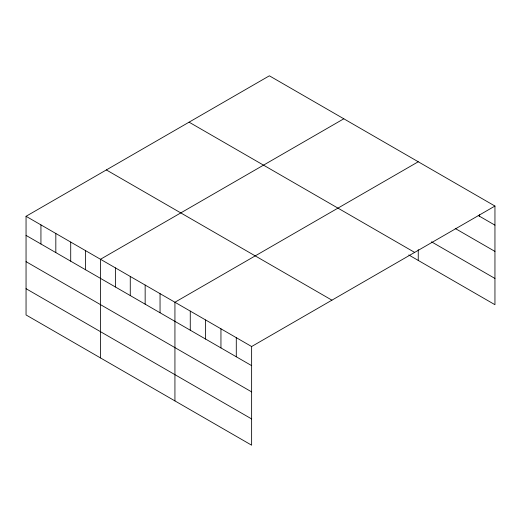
<?xml version="1.0" encoding="UTF-8"?>
<svg xmlns="http://www.w3.org/2000/svg" width="521" height="521" viewBox="0 0 521 521"><rect width="100%" height="100%" fill="white"/><g stroke="black" fill="none" stroke-linecap="round" stroke-linejoin="round"><path stroke-width="0.78" d="M26.05 216.293L251.63 346.53L251.63 445.188L26.05 314.951L26.05 216.293L269.37 75.812L494.95 206.049L494.95 304.707L408.777 254.958M343.814 118.788L100.488 259.269L100.488 357.934M418.252 161.764L174.932 302.245L174.932 400.91M251.63 346.53L494.95 206.049M478.219 215.499L494.95 225.157M455.204 228.465L494.95 251.409M431.499 241.822L494.95 278.455M189.077 122.168L414.651 252.405M106.349 169.931L331.923 300.168M26.05 235.401L251.63 365.638M26.05 261.653L251.63 391.89M26.05 288.699L251.63 418.936M479.613 214.711L479.613 216.306M418.252 249.618L418.252 260.428M236.287 337.673L236.287 356.787M220.95 328.816L220.95 347.93M205.613 319.959L205.613 339.073M190.269 311.102L190.269 330.216M160.045 293.655L160.045 312.763M145.157 285.059L145.157 304.166M130.27 276.462L130.27 295.576M115.382 267.866L115.382 286.98M85.6 250.673L85.6 269.787M70.713 242.076L70.713 261.19M55.825 233.486L55.825 252.594M40.938 224.89L40.938 243.997"/></g></svg>
